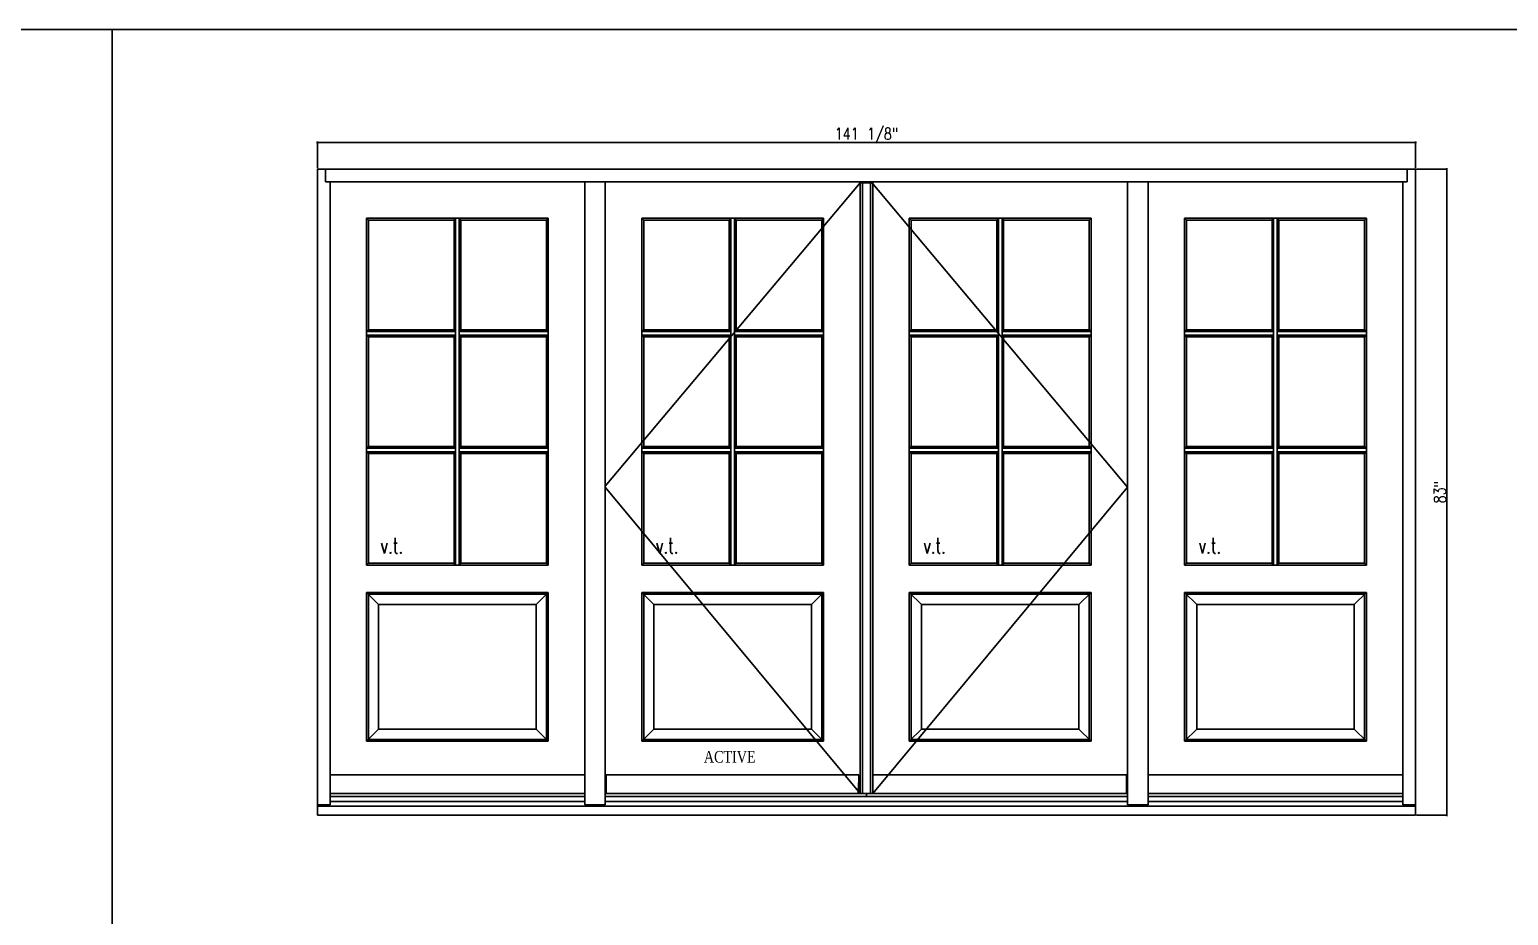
# Model space of a CAD drawing. Header units: inches. Extents: x 1985 to 11287, y 379 to 4336.
# Drawn here: x 9575.8 to 9765.8, y 3650.8 to 3764.6 of the extents above; entities that cross this region are included whole.
import ezdxf

# ---------------------------------------------------------------- set-up
doc = ezdxf.new("R2010")
doc.units = ezdxf.units.IN
doc.header["$MEASUREMENT"] = 0
doc.layers.get('0').update_dxf_attribs({"linetype": 'CONTINUOUS'})
doc.layers.get('Defpoints').update_dxf_attribs({"linetype": 'CONTINUOUS'})
for name, color, linetype in [('COTE1-1 99', 7, 'CONTINUOUS'), ('elevation 99', 7, 'CONTINUOUS'), ('opening side 99', 1, 'CONTINUOUS'), ('separation 99', 3, 'CONTINUOUS')]:
    doc.layers.add(name, color=color, linetype=linetype)
doc.styles.get("Standard").update_dxf_attribs({"font": 'txt.shx', "width": 0.8})
doc.styles.add('Times', font='times.ttf', dxfattribs={"width": 0.8})
doc.dimstyles.new('Elevation', dxfattribs={"dimscale": 2, "dimtxt": 0.75, "dimasz": 0.0625, "dimexe": 0.0625, "dimexo": 0.0625, "dimgap": 0.0625, "dimtad": 1, "dimdec": 5, "dimzin": 0, "dimdsep": 46, "dimlunit": 5, "dimtxsty": 'Standard', "dimblk1": 'OBLIQUE', "dimblk2": 'OBLIQUE', "dimsah": 1, "dimcen": 2, "dimdle": 0.0625, "dimclrd": 1, "dimclre": 1, "dimadec": 1, "dimazin": 0, "dimtfac": 0.375, "dimtdec": 5, "dimtmove": 0, "dimatfit": 3, "dimldrblk": 'OBLIQUE', "dimfxl": 1, "dimfrac": 2, "dimtolj": 1, "dimtzin": 0, "dimarcsym": 0})

# ---------------------------------------------------------------- blocks, each defined once
blk = doc.blocks.new('_OBLIQUE')
at = {"color": 0, "linetype": 'ByBlock'}
blk.add_line((-0.5, -0.5), (0.5, 0.5), dxfattribs=at)
blk = doc.blocks.new('*D43')
at = {"layer": 'COTE1-1 99', "color": 1, "lineweight": -2, "transparency": 16777216}
for p, q in [((9612.62, 3750.06), (9754, 3750.06)), ((9612.75, 3746.78), (9612.75, 3750.19)), ((9753.87, 3746.78), (9753.87, 3750.19))]:
    blk.add_line(p, q, dxfattribs=at)
at = {"layer": 'Defpoints', "color": 0, "transparency": 16777216}
for p in [(9753.87, 3750.06), (9612.75, 3746.66), (9753.87, 3746.66)]:
    blk.add_point(p, dxfattribs=at)
at = {"layer": 'COTE1-1 99', "color": 1, "lineweight": -2, "transparency": 16777216, "xscale": 0.125, "yscale": 0.125, "zscale": 0.125, "rotation": 180}
blk.add_blockref('_OBLIQUE', (9612.75, 3750.06), dxfattribs=at)
at = {"layer": 'COTE1-1 99', "color": 1, "lineweight": -2, "transparency": 16777216, "xscale": 0.125, "yscale": 0.125, "zscale": 0.125}
blk.add_blockref('_OBLIQUE', (9753.87, 3750.06), dxfattribs=at)
at = {"layer": 'COTE1-1 99', "color": 0, "transparency": 16777216, "insert": (9683.31, 3750.94), "char_height": 1.5, "attachment_point": 5}
blk.add_mtext('\\A1;141 1/8"', dxfattribs=at)
blk = doc.blocks.new('*D44')
at = {"layer": 'COTE1-1 99', "color": 1, "lineweight": -2, "transparency": 16777216}
for p, q in [((9754, 3746.66), (9758, 3746.66)), ((9757.88, 3663.53), (9757.88, 3746.78)), ((9754, 3663.66), (9758, 3663.66))]:
    blk.add_line(p, q, dxfattribs=at)
at = {"layer": 'Defpoints', "color": 0, "transparency": 16777216}
for p in [(9753.87, 3746.66), (9757.88, 3746.66), (9753.87, 3663.66)]:
    blk.add_point(p, dxfattribs=at)
at = {"layer": 'COTE1-1 99', "color": 1, "lineweight": -2, "transparency": 16777216, "xscale": 0.125, "yscale": 0.125, "zscale": 0.125}
for p, rotation in [((9757.88, 3746.66), 90), ((9757.88, 3663.66), 270)]:
    blk.add_blockref('_OBLIQUE', p, dxfattribs=dict(at, rotation=rotation))
at = {"layer": 'COTE1-1 99', "color": 0, "transparency": 16777216, "insert": (9757, 3705.16), "char_height": 1.5, "attachment_point": 5, "rotation": 90}
blk.add_mtext('\\A1;83"', dxfattribs=at)

msp = doc.modelspace()

# ---------------------------------------------------------------- linework, layer by layer
at = {"layer": 'elevation 99'}
for p, q in [((9612.747025, 3746.65541), (9612.747025, 3663.65541)), ((9649.747025, 3746.65541), (9612.747025, 3746.65541)), ((9613.809525, 3746.65541), (9613.809525, 3745.03041)), ((9719.497025, 3746.65541), (9647.122025, 3746.65541)), ((9753.872025, 3746.65541), (9716.872025, 3746.65541)), ((9752.809525, 3745.03041), (9752.809525, 3746.65541)), ((9753.872025, 3663.65541), (9753.872025, 3746.65541)), ((9647.122025, 3745.03041), (9613.809525, 3745.03041)), ((9614.372025, 3745.03041), (9614.372025, 3664.983536)), ((9647.122025, 3745.03041), (9647.122025, 3664.983536)), ((9649.747025, 3745.03041), (9647.122025, 3745.03041)), ((9684.809525, 3745.03041), (9649.747025, 3745.03041)), ((9649.747025, 3745.03041), (9649.747025, 3664.983536)), ((9716.872025, 3745.03041), (9682.434525, 3745.03041)), ((9682.497025, 3666.467905), (9682.497025, 3744.90541)), ((9684.122024, 3744.90541), (9682.497025, 3744.90541)), ((9682.809525, 3666.467905), (9682.809525, 3744.90541)), ((9682.849664, 3744.90541), (9682.849664, 3745.03041)), ((9682.965825, 3744.90541), (9682.965825, 3745.03041)), ((9683.059525, 3744.90541), (9683.059525, 3745.03041)), ((9683.559524, 3744.90541), (9683.559524, 3745.03041)), ((9683.809524, 3666.467905), (9683.809524, 3744.90541)), ((9684.122024, 3666.467905), (9684.122024, 3744.90541)), ((9716.872025, 3664.983536), (9716.872025, 3745.03041)), ((9719.497025, 3745.03041), (9716.872025, 3745.03041)), ((9752.809525, 3745.03041), (9719.497025, 3745.03041)), ((9719.497025, 3664.983536), (9719.497025, 3745.03041)), ((9752.247025, 3664.983536), (9752.247025, 3745.03041)), ((9619.30951, 3740.092862), (9619.068438, 3740.360733)), ((9619.068438, 3740.360733), (9642.425611, 3740.360733)), ((9619.068438, 3740.360733), (9619.068438, 3695.793739)), ((9630.309525, 3740.092862), (9630.513725, 3740.360733)), ((9630.513725, 3740.360733), (9630.513725, 3695.793739)), ((9630.980325, 3740.360733), (9631.184525, 3740.092862)), ((9630.980325, 3740.360733), (9630.980325, 3695.793739)), ((9642.18454, 3740.092862), (9642.425611, 3740.360733)), ((9642.425611, 3740.360733), (9642.425611, 3695.793739)), ((9654.68451, 3740.092862), (9654.443438, 3740.360733)), ((9654.443438, 3740.360733), (9677.800611, 3740.360733)), ((9654.443438, 3740.360733), (9654.443438, 3695.793739)), ((9665.684525, 3740.092862), (9665.888725, 3740.360733)), ((9665.888725, 3740.360733), (9665.888725, 3695.793739)), ((9666.355325, 3740.360733), (9666.559525, 3740.092862)), ((9666.355325, 3740.360733), (9666.355325, 3695.793739)), ((9677.55954, 3740.092862), (9677.800611, 3740.360733)), ((9677.800611, 3740.360733), (9677.800611, 3695.793739)), ((9688.818438, 3740.360733), (9688.818438, 3695.793739)), ((9688.818438, 3740.360733), (9712.175611, 3740.360733)), ((9689.05951, 3740.092862), (9688.818438, 3740.360733)), ((9700.059525, 3740.092862), (9700.263725, 3740.360733)), ((9700.263725, 3740.360733), (9700.263725, 3695.793739)), ((9700.730325, 3740.360733), (9700.730325, 3695.793739)), ((9700.730325, 3740.360733), (9700.934525, 3740.092862)), ((9711.93454, 3740.092862), (9712.175611, 3740.360733)), ((9712.175611, 3740.360733), (9712.175611, 3695.793739)), ((9724.43451, 3740.092862), (9724.193438, 3740.360733)), ((9724.193438, 3740.360733), (9747.550611, 3740.360733)), ((9724.193438, 3740.360733), (9724.193438, 3695.793739)), ((9735.434525, 3740.092862), (9735.638725, 3740.360733)), ((9735.638725, 3740.360733), (9735.638725, 3695.793739)), ((9736.105325, 3740.360733), (9736.309525, 3740.092862)), ((9736.105325, 3740.360733), (9736.105325, 3695.793739)), ((9747.30954, 3740.092862), (9747.550611, 3740.360733)), ((9747.550611, 3740.360733), (9747.550611, 3695.793739)), ((9619.30951, 3740.092862), (9630.309525, 3740.092862)), ((9619.30951, 3740.092862), (9619.30951, 3725.989362)), ((9630.309525, 3740.092862), (9630.309525, 3725.989362)), ((9631.184525, 3740.092862), (9642.18454, 3740.092862)), ((9631.184525, 3740.092862), (9631.184525, 3725.989362)), ((9642.18454, 3740.092862), (9642.18454, 3725.989362)), ((9654.68451, 3740.092862), (9665.684525, 3740.092862)), ((9654.68451, 3740.092862), (9654.68451, 3725.989362)), ((9665.684525, 3740.092862), (9665.684525, 3725.989362)), ((9666.559525, 3740.092862), (9677.55954, 3740.092862)), ((9666.559525, 3740.092862), (9666.559525, 3725.989362)), ((9677.55954, 3740.092862), (9677.55954, 3725.989362)), ((9689.05951, 3740.092862), (9689.05951, 3725.989362)), ((9689.05951, 3740.092862), (9700.059525, 3740.092862)), ((9700.059525, 3740.092862), (9700.059525, 3725.989362)), ((9700.934525, 3740.092862), (9700.934525, 3725.989362)), ((9700.934525, 3740.092862), (9711.93454, 3740.092862)), ((9711.93454, 3740.092862), (9711.93454, 3725.989362)), ((9724.43451, 3740.092862), (9735.434525, 3740.092862)), ((9724.43451, 3740.092862), (9724.43451, 3725.989362)), ((9735.434525, 3740.092862), (9735.434525, 3725.989362)), ((9736.309525, 3740.092862), (9747.30954, 3740.092862)), ((9736.309525, 3740.092862), (9736.309525, 3725.989362)), ((9747.30954, 3740.092862), (9747.30954, 3725.989362)), ((9619.30951, 3725.989362), (9619.068438, 3725.785162)), ((9619.068438, 3725.785162), (9630.513725, 3725.785162)), ((9619.30951, 3725.114362), (9619.068438, 3725.318562)), ((9619.068438, 3725.318562), (9630.513725, 3725.318562)), ((9619.30951, 3725.989362), (9630.309525, 3725.989362)), ((9619.30951, 3725.114362), (9619.30951, 3711.010862)), ((9619.30951, 3725.114362), (9630.309525, 3725.114362)), ((9630.309525, 3725.989362), (9630.513725, 3725.785162)), ((9630.309525, 3725.114362), (9630.513725, 3725.318562)), ((9630.309525, 3725.114362), (9630.309525, 3711.010862)), ((9631.184525, 3725.989362), (9630.980325, 3725.785162)), ((9630.980325, 3725.785162), (9642.425611, 3725.785162)), ((9630.980325, 3725.318562), (9642.425611, 3725.318562)), ((9631.184525, 3725.114362), (9630.980325, 3725.318562)), ((9631.184525, 3725.989362), (9642.18454, 3725.989362)), ((9631.184525, 3725.114362), (9631.184525, 3711.010862)), ((9631.184525, 3725.114362), (9642.18454, 3725.114362)), ((9642.18454, 3725.989362), (9642.425611, 3725.785162)), ((9642.18454, 3725.114362), (9642.425611, 3725.318562)), ((9642.18454, 3725.114362), (9642.18454, 3711.010862)), ((9654.68451, 3725.989362), (9654.443438, 3725.785162)), ((9654.443438, 3725.785162), (9665.888725, 3725.785162)), ((9654.68451, 3725.114362), (9654.443438, 3725.318562)), ((9654.443438, 3725.318562), (9665.888725, 3725.318562)), ((9654.68451, 3725.989362), (9665.684525, 3725.989362)), ((9654.68451, 3725.114362), (9654.68451, 3711.010862)), ((9654.68451, 3725.114362), (9665.684525, 3725.114362)), ((9665.684525, 3725.989362), (9665.888725, 3725.785162)), ((9665.684525, 3725.114362), (9665.888725, 3725.318562)), ((9665.684525, 3725.114362), (9665.684525, 3711.010862)), ((9666.559525, 3725.989362), (9666.355325, 3725.785162)), ((9666.355325, 3725.785162), (9677.800611, 3725.785162)), ((9666.355325, 3725.318562), (9677.800611, 3725.318562)), ((9666.559525, 3725.114362), (9666.355325, 3725.318562)), ((9666.559525, 3725.989362), (9677.55954, 3725.989362)), ((9666.559525, 3725.114362), (9666.559525, 3711.010862)), ((9666.559525, 3725.114362), (9677.55954, 3725.114362)), ((9677.55954, 3725.989362), (9677.800611, 3725.785162)), ((9677.55954, 3725.114362), (9677.800611, 3725.318562)), ((9677.55954, 3725.114362), (9677.55954, 3711.010862)), ((9689.05951, 3725.989362), (9688.818438, 3725.785162)), ((9688.818438, 3725.785162), (9700.263725, 3725.785162)), ((9688.818438, 3725.318562), (9700.263725, 3725.318562)), ((9689.05951, 3725.114362), (9688.818438, 3725.318562)), ((9689.05951, 3725.989362), (9700.059525, 3725.989362)), ((9689.05951, 3725.114362), (9700.059525, 3725.114362)), ((9689.05951, 3725.114362), (9689.05951, 3711.010862)), ((9700.059525, 3725.989362), (9700.263725, 3725.785162)), ((9700.059525, 3725.114362), (9700.263725, 3725.318562)), ((9700.059525, 3725.114362), (9700.059525, 3711.010862)), ((9700.934525, 3725.989362), (9700.730325, 3725.785162)), ((9700.730325, 3725.785162), (9712.175611, 3725.785162)), ((9700.934525, 3725.114362), (9700.730325, 3725.318562)), ((9700.730325, 3725.318562), (9712.175611, 3725.318562)), ((9700.934525, 3725.989362), (9711.93454, 3725.989362)), ((9700.934525, 3725.114362), (9711.93454, 3725.114362)), ((9700.934525, 3725.114362), (9700.934525, 3711.010862)), ((9711.93454, 3725.989362), (9712.175611, 3725.785162)), ((9711.93454, 3725.114362), (9712.175611, 3725.318562)), ((9711.93454, 3725.114362), (9711.93454, 3711.010862)), ((9724.43451, 3725.989362), (9724.193438, 3725.785162)), ((9724.193438, 3725.785162), (9735.638725, 3725.785162)), ((9724.43451, 3725.114362), (9724.193438, 3725.318562)), ((9724.193438, 3725.318562), (9735.638725, 3725.318562)), ((9724.43451, 3725.989362), (9735.434525, 3725.989362)), ((9724.43451, 3725.114362), (9724.43451, 3711.010862)), ((9724.43451, 3725.114362), (9735.434525, 3725.114362)), ((9735.434525, 3725.989362), (9735.638725, 3725.785162)), ((9735.434525, 3725.114362), (9735.638725, 3725.318562)), ((9735.434525, 3725.114362), (9735.434525, 3711.010862)), ((9736.309525, 3725.989362), (9736.105325, 3725.785162)), ((9736.105325, 3725.785162), (9747.550611, 3725.785162)), ((9736.105325, 3725.318562), (9747.550611, 3725.318562)), ((9736.309525, 3725.114362), (9736.105325, 3725.318562)), ((9736.309525, 3725.989362), (9747.30954, 3725.989362)), ((9736.309525, 3725.114362), (9736.309525, 3711.010862)), ((9736.309525, 3725.114362), (9747.30954, 3725.114362)), ((9747.30954, 3725.989362), (9747.550611, 3725.785162)), ((9747.30954, 3725.114362), (9747.550611, 3725.318562)), ((9747.30954, 3725.114362), (9747.30954, 3711.010862)), ((9619.30951, 3711.010862), (9619.068438, 3710.806662)), ((9619.068438, 3710.806662), (9630.513725, 3710.806662)), ((9619.068438, 3710.34451), (9630.513725, 3710.34451)), ((9619.30951, 3711.010862), (9630.309525, 3711.010862)), ((9619.30951, 3710.14031), (9619.30951, 3696.03481)), ((9619.30951, 3710.14031), (9630.309525, 3710.14031)), ((9630.309525, 3710.14031), (9630.309525, 3696.03481)), ((9630.980325, 3710.806662), (9642.425611, 3710.806662)), ((9630.980325, 3710.34451), (9642.425611, 3710.34451)), ((9631.184525, 3711.010862), (9642.18454, 3711.010862)), ((9631.184525, 3710.14031), (9642.18454, 3710.14031)), ((9631.184525, 3710.14031), (9631.184525, 3696.03481)), ((9642.18454, 3711.010862), (9642.425611, 3710.806662)), ((9642.18454, 3710.14031), (9642.425611, 3710.34451)), ((9642.18454, 3710.14031), (9642.18454, 3696.03481)), ((9654.68451, 3711.010862), (9654.443438, 3710.806662)), ((9654.443438, 3710.806662), (9665.888725, 3710.806662)), ((9654.443438, 3710.34451), (9665.888725, 3710.34451)), ((9654.68451, 3711.010862), (9665.684525, 3711.010862)), ((9654.68451, 3710.14031), (9654.68451, 3696.03481)), ((9654.68451, 3710.14031), (9665.684525, 3710.14031)), ((9665.684525, 3710.14031), (9665.684525, 3696.03481)), ((9666.355325, 3710.806662), (9677.800611, 3710.806662)), ((9666.355325, 3710.34451), (9677.800611, 3710.34451)), ((9666.559525, 3711.010862), (9677.55954, 3711.010862)), ((9666.559525, 3710.14031), (9677.55954, 3710.14031)), ((9666.559525, 3710.14031), (9666.559525, 3696.03481)), ((9677.55954, 3711.010862), (9677.800611, 3710.806662)), ((9677.55954, 3710.14031), (9677.800611, 3710.34451)), ((9677.55954, 3710.14031), (9677.55954, 3696.03481)), ((9689.05951, 3711.010862), (9688.818438, 3710.806662)), ((9688.818438, 3710.806662), (9700.263725, 3710.806662)), ((9688.818438, 3710.34451), (9700.263725, 3710.34451)), ((9689.05951, 3711.010862), (9700.059525, 3711.010862)), ((9689.05951, 3710.14031), (9700.059525, 3710.14031)), ((9689.05951, 3710.14031), (9689.05951, 3696.03481)), ((9700.059525, 3710.14031), (9700.059525, 3696.03481)), ((9700.730325, 3710.806662), (9712.175611, 3710.806662)), ((9700.730325, 3710.34451), (9712.175611, 3710.34451)), ((9700.934525, 3711.010862), (9711.93454, 3711.010862)), ((9700.934525, 3710.14031), (9700.934525, 3696.03481)), ((9700.934525, 3710.14031), (9711.93454, 3710.14031)), ((9711.93454, 3711.010862), (9712.175611, 3710.806662)), ((9711.93454, 3710.14031), (9712.175611, 3710.34451)), ((9711.93454, 3710.14031), (9711.93454, 3696.03481)), ((9724.43451, 3711.010862), (9724.193438, 3710.806662)), ((9724.193438, 3710.806662), (9735.638725, 3710.806662)), ((9724.193438, 3710.34451), (9735.638725, 3710.34451)), ((9724.43451, 3711.010862), (9735.434525, 3711.010862)), ((9724.43451, 3710.14031), (9724.43451, 3696.03481)), ((9724.43451, 3710.14031), (9735.434525, 3710.14031)), ((9735.434525, 3710.14031), (9735.434525, 3696.03481)), ((9736.105325, 3710.806662), (9747.550611, 3710.806662)), ((9736.105325, 3710.34451), (9747.550611, 3710.34451)), ((9736.309525, 3711.010862), (9747.30954, 3711.010862)), ((9736.309525, 3710.14031), (9747.30954, 3710.14031)), ((9736.309525, 3710.14031), (9736.309525, 3696.03481)), ((9747.30954, 3711.010862), (9747.550611, 3710.806662)), ((9747.30954, 3710.14031), (9747.550611, 3710.34451)), ((9747.30954, 3710.14031), (9747.30954, 3696.03481)), ((9619.068438, 3695.793739), (9619.30951, 3696.03481)), ((9619.068438, 3695.793739), (9642.425611, 3695.793739)), ((9619.30951, 3696.03481), (9630.309525, 3696.03481)), ((9630.309525, 3696.03481), (9630.513725, 3695.793739)), ((9631.184525, 3696.03481), (9630.980325, 3695.793739)), ((9631.184525, 3696.03481), (9642.18454, 3696.03481)), ((9642.425611, 3695.793739), (9642.18454, 3696.03481)), ((9654.443438, 3695.793739), (9654.68451, 3696.03481)), ((9654.443438, 3695.793739), (9677.800611, 3695.793739)), ((9654.68451, 3696.03481), (9665.684525, 3696.03481)), ((9665.684525, 3696.03481), (9665.888725, 3695.793739)), ((9666.559525, 3696.03481), (9666.355325, 3695.793739)), ((9666.559525, 3696.03481), (9677.55954, 3696.03481)), ((9677.800611, 3695.793739), (9677.55954, 3696.03481)), ((9688.818438, 3695.793739), (9689.05951, 3696.03481)), ((9688.818438, 3695.793739), (9712.175611, 3695.793739)), ((9689.05951, 3696.03481), (9700.059525, 3696.03481)), ((9700.059525, 3696.03481), (9700.263725, 3695.793739)), ((9700.934525, 3696.03481), (9700.730325, 3695.793739)), ((9700.934525, 3696.03481), (9711.93454, 3696.03481)), ((9712.175611, 3695.793739), (9711.93454, 3696.03481)), ((9724.193438, 3695.793739), (9724.43451, 3696.03481)), ((9724.193438, 3695.793739), (9747.550611, 3695.793739)), ((9724.43451, 3696.03481), (9735.434525, 3696.03481)), ((9735.434525, 3696.03481), (9735.638725, 3695.793739)), ((9736.309525, 3696.03481), (9736.105325, 3695.793739)), ((9736.309525, 3696.03481), (9747.30954, 3696.03481)), ((9747.550611, 3695.793739), (9747.30954, 3696.03481)), ((9620.621951, 3690.72226), (9619.068379, 3692.275882)), ((9619.068379, 3673.1643), (9619.068379, 3692.275882)), ((9619.068379, 3692.275882), (9642.425655, 3692.275882)), ((9619.309451, 3673.405371), (9619.309451, 3692.03476)), ((9619.309451, 3692.03476), (9642.184584, 3692.03476)), ((9620.621951, 3674.717871), (9620.621951, 3690.72226)), ((9620.621951, 3690.72226), (9640.872084, 3690.72226)), ((9642.425655, 3692.275882), (9640.872084, 3690.72226)), ((9640.872084, 3674.717871), (9640.872084, 3690.72226)), ((9642.184584, 3673.405371), (9642.184584, 3692.03476)), ((9642.425655, 3673.1643), (9642.425655, 3692.275882)), ((9654.443379, 3692.275882), (9677.800655, 3692.275882)), ((9654.443379, 3673.1643), (9654.443379, 3692.275882)), ((9655.996951, 3690.72226), (9654.443379, 3692.275882)), ((9654.684451, 3692.03476), (9677.559584, 3692.03476)), ((9654.684451, 3673.405371), (9654.684451, 3692.03476)), ((9655.996951, 3690.72226), (9676.247084, 3690.72226)), ((9655.996951, 3674.717871), (9655.996951, 3690.72226)), ((9677.800655, 3692.275882), (9676.247084, 3690.72226)), ((9676.247084, 3674.717871), (9676.247084, 3690.72226)), ((9677.559584, 3673.405371), (9677.559584, 3692.03476)), ((9677.800655, 3673.1643), (9677.800655, 3692.275882)), ((9688.818379, 3692.275882), (9712.175655, 3692.275882)), ((9688.818379, 3673.1643), (9688.818379, 3692.275882)), ((9690.371951, 3690.72226), (9688.818379, 3692.275882)), ((9689.059451, 3692.03476), (9711.934584, 3692.03476)), ((9689.059451, 3673.405371), (9689.059451, 3692.03476)), ((9690.371951, 3690.72226), (9710.622084, 3690.72226)), ((9690.371951, 3674.717871), (9690.371951, 3690.72226)), ((9712.175655, 3692.275882), (9710.622084, 3690.72226)), ((9710.622084, 3674.717871), (9710.622084, 3690.72226)), ((9711.934584, 3673.405371), (9711.934584, 3692.03476)), ((9712.175655, 3673.1643), (9712.175655, 3692.275882)), ((9724.193379, 3692.275882), (9747.550655, 3692.275882)), ((9724.193379, 3673.1643), (9724.193379, 3692.275882)), ((9725.746951, 3690.72226), (9724.193379, 3692.275882)), ((9724.434451, 3692.03476), (9747.309584, 3692.03476)), ((9724.434451, 3673.405371), (9724.434451, 3692.03476)), ((9725.746951, 3690.72226), (9745.997084, 3690.72226)), ((9725.746951, 3674.717871), (9725.746951, 3690.72226)), ((9747.550655, 3692.275882), (9745.997084, 3690.72226)), ((9745.997084, 3674.717871), (9745.997084, 3690.72226)), ((9747.309584, 3673.405371), (9747.309584, 3692.03476)), ((9747.550655, 3673.1643), (9747.550655, 3692.275882)), ((9619.068379, 3673.1643), (9620.621951, 3674.717871)), ((9620.621951, 3674.717871), (9640.872084, 3674.717871)), ((9642.425655, 3673.1643), (9640.872084, 3674.717871)), ((9654.443379, 3673.1643), (9655.996951, 3674.717871)), ((9655.996951, 3674.717871), (9676.247084, 3674.717871)), ((9677.800655, 3673.1643), (9676.247084, 3674.717871)), ((9688.818379, 3673.1643), (9690.371951, 3674.717871)), ((9690.371951, 3674.717871), (9710.622084, 3674.717871)), ((9712.175655, 3673.1643), (9710.622084, 3674.717871)), ((9724.193379, 3673.1643), (9725.746951, 3674.717871)), ((9725.746951, 3674.717871), (9745.997084, 3674.717871)), ((9747.550655, 3673.1643), (9745.997084, 3674.717871)), ((9619.068379, 3673.1643), (9642.425655, 3673.1643)), ((9619.309451, 3673.405371), (9642.184584, 3673.405371)), ((9654.443379, 3673.1643), (9677.800655, 3673.1643)), ((9654.684451, 3673.405371), (9677.559584, 3673.405371)), ((9688.818379, 3673.1643), (9712.175655, 3673.1643)), ((9689.059451, 3673.405371), (9711.934584, 3673.405371)), ((9724.193379, 3673.1643), (9747.550655, 3673.1643)), ((9724.434451, 3673.405371), (9747.309584, 3673.405371)), ((9647.122025, 3668.842905), (9614.372025, 3668.842905)), ((9646.997025, 3668.842905), (9614.497025, 3668.842905)), ((9649.872025, 3666.467905), (9649.872025, 3668.842905)), ((9682.349664, 3668.842905), (9649.872025, 3668.842905)), ((9649.872025, 3666.467905), (9649.872025, 3668.842905)), ((9682.349664, 3668.842905), (9649.872025, 3668.842905)), ((9682.349664, 3666.467905), (9682.349664, 3668.842905)), ((9682.349664, 3666.467905), (9682.349664, 3668.842905)), ((9716.747025, 3668.842905), (9684.122024, 3668.842905)), ((9684.626127, 3668.842905), (9684.122024, 3668.842905)), ((9716.747025, 3668.842905), (9684.122024, 3668.842905)), ((9684.626127, 3668.842905), (9684.122024, 3668.842905)), ((9716.747025, 3666.467905), (9716.747025, 3668.842905)), ((9716.747025, 3666.467905), (9716.747025, 3668.842905)), ((9752.247025, 3668.842905), (9719.497025, 3668.842905)), ((9752.122025, 3668.842905), (9719.622025, 3668.842905)), ((9614.372025, 3666.467905), (9647.122025, 3666.467905)), ((9614.372025, 3666.467905), (9647.122025, 3666.467905)), ((9614.372025, 3666.076286), (9647.122025, 3666.076286)), ((9614.372025, 3666.076286), (9647.122025, 3666.076286)), ((9649.747025, 3666.467905), (9716.872025, 3666.467905)), ((9649.747025, 3666.467905), (9716.872025, 3666.467905)), ((9649.747025, 3666.076286), (9716.872025, 3666.076286)), ((9649.747025, 3666.076286), (9716.872025, 3666.076286)), ((9682.224664, 3666.655405), (9682.224664, 3666.467905)), ((9682.224664, 3666.655405), (9682.224664, 3666.467905)), ((9682.262907, 3666.467905), (9682.272332, 3666.592905)), ((9682.262907, 3666.467905), (9682.272332, 3666.592905)), ((9682.272332, 3666.592905), (9682.28296, 3666.467905)), ((9682.272332, 3666.592905), (9682.28296, 3666.467905)), ((9683.309525, 3666.076286), (9683.309525, 3666.467905)), ((9683.309525, 3666.076286), (9683.309525, 3666.467905)), ((9719.497025, 3666.467905), (9752.247025, 3666.467905)), ((9719.497025, 3666.467905), (9752.247025, 3666.467905)), ((9719.497025, 3666.076286), (9752.247025, 3666.076286)), ((9719.497025, 3666.076286), (9752.247025, 3666.076286)), ((9612.747025, 3664.983536), (9614.372025, 3664.983536)), ((9612.747025, 3664.983536), (9614.372025, 3664.983536)), ((9612.747025, 3664.84291), (9649.747025, 3664.84291)), ((9612.747025, 3664.84291), (9649.747025, 3664.84291)), ((9614.372025, 3665.405405), (9647.122025, 3665.405405)), ((9647.122025, 3664.983536), (9649.747025, 3664.983536)), ((9647.122025, 3664.983536), (9649.747025, 3664.983536)), ((9647.122025, 3664.983536), (9649.747025, 3664.983536)), ((9647.122025, 3664.983536), (9649.747025, 3664.983536)), ((9647.122025, 3664.84291), (9719.497025, 3664.84291)), ((9647.122025, 3664.84291), (9719.497025, 3664.84291)), ((9649.747025, 3665.405405), (9716.872025, 3665.405405)), ((9716.872025, 3664.983536), (9719.497025, 3664.983536)), ((9716.872025, 3664.983536), (9719.497025, 3664.983536)), ((9716.872025, 3664.983536), (9719.497025, 3664.983536)), ((9716.872025, 3664.983536), (9719.497025, 3664.983536)), ((9716.872025, 3664.84291), (9753.872025, 3664.84291)), ((9716.872025, 3664.84291), (9753.872025, 3664.84291)), ((9719.497025, 3665.405405), (9752.247025, 3665.405405)), ((9752.247025, 3664.983536), (9753.872025, 3664.983536)), ((9752.247025, 3664.983536), (9753.872025, 3664.983536)), ((9612.747025, 3663.65541), (9640.622025, 3663.65541)), ((9612.747025, 3663.65541), (9647.122025, 3663.65541)), ((9612.747025, 3663.65541), (9649.747025, 3663.65541)), ((9612.747025, 3663.65541), (9640.622025, 3663.65541)), ((9612.747025, 3663.65541), (9647.122025, 3663.65541)), ((9612.747025, 3663.65541), (9649.747025, 3663.65541)), ((9647.122025, 3663.65541), (9719.497025, 3663.65541)), ((9647.122025, 3663.65541), (9678.122025, 3663.65541)), ((9647.122025, 3663.65541), (9719.497025, 3663.65541)), ((9647.122025, 3663.65541), (9678.122025, 3663.65541)), ((9716.872025, 3663.65541), (9745.747025, 3663.65541)), ((9716.872025, 3663.65541), (9752.247025, 3663.65541)), ((9716.872025, 3663.65541), (9753.872025, 3663.65541)), ((9716.872025, 3663.65541), (9745.747025, 3663.65541)), ((9716.872025, 3663.65541), (9752.247025, 3663.65541)), ((9716.872025, 3663.65541), (9753.872025, 3663.65541))]:
    msp.add_line(p, q, dxfattribs=at)
at = {"layer": 'elevation 99', "color": 7}
for p, q in [((9619.30951, 3710.14031), (9619.068438, 3710.34451)), ((9630.309525, 3711.010862), (9630.513725, 3710.806662)), ((9630.309525, 3710.14031), (9630.513725, 3710.34451)), ((9631.184525, 3711.010862), (9630.980325, 3710.806662)), ((9631.184525, 3710.14031), (9630.980325, 3710.34451)), ((9654.68451, 3710.14031), (9654.443438, 3710.34451)), ((9665.684525, 3711.010862), (9665.888725, 3710.806662)), ((9665.684525, 3710.14031), (9665.888725, 3710.34451)), ((9666.559525, 3711.010862), (9666.355325, 3710.806662)), ((9666.559525, 3710.14031), (9666.355325, 3710.34451)), ((9689.05951, 3710.14031), (9688.818438, 3710.34451)), ((9700.059525, 3711.010862), (9700.263725, 3710.806662)), ((9700.059525, 3710.14031), (9700.263725, 3710.34451)), ((9700.934525, 3711.010862), (9700.730325, 3710.806662)), ((9700.934525, 3710.14031), (9700.730325, 3710.34451)), ((9724.43451, 3710.14031), (9724.193438, 3710.34451)), ((9735.434525, 3711.010862), (9735.638725, 3710.806662)), ((9735.434525, 3710.14031), (9735.638725, 3710.34451)), ((9736.309525, 3711.010862), (9736.105325, 3710.806662)), ((9736.309525, 3710.14031), (9736.105325, 3710.34451))]:
    msp.add_line(p, q, dxfattribs=at)
at = {"layer": 'elevation 99'}
for centre, radius, start, end in [((9664.184201, 3668.578146), 18.140881, 354.32963932, 0.35560171), ((9664.184201, 3668.578146), 18.140881, 354.32963932, 0.35560171), ((9682.736211, 3668.701449), 0.411617, 159.90001428, 181.49147604), ((9682.736211, 3668.701449), 0.411617, 159.90001428, 181.49147604), ((9684.882197, 3666.483494), 2.663087, 173.48326078, 176.29878354), ((9684.882197, 3666.483494), 2.663087, 173.48326078, 176.29878354)]:
    msp.add_arc(centre, radius, start, end, dxfattribs=at)
at = {"layer": 'opening side 99', "color": 1}
for p, q in [((9649.747025, 3705.93362), (9682.497025, 3744.90541)), ((9683.934525, 3745.03041), (9716.872025, 3705.819473)), ((9649.747025, 3705.819473), (9682.497025, 3666.467905)), ((9684.122024, 3666.467905), (9716.872025, 3705.819473))]:
    msp.add_line(p, q, dxfattribs=at)
at = {"layer": 'separation 99'}
for p, q in [((7685.752407, 3764.575732), (9943.552213, 3764.575732)), ((9586.397805, 3764.575732), (9586.397805, 3276.128059))]:
    msp.add_line(p, q, dxfattribs=at)

# ---------------------------------------------------------------- texts
at = {"layer": 'elevation 99', "width": 0.7}
for p in [(9620.889444, 3697.280074), (9656.264444, 3697.280074), (9690.639444, 3697.280074), (9726.014444, 3697.280074)]:
    msp.add_text('v.t.', height=2, dxfattribs=at).set_placement(p)
at = {"layer": 'opening side 99', "color": 1, "insert": (9662.418969, 3671.915485), "char_height": 1.5, "width": 15.987, "attachment_point": 1, "style": 'Times'}
msp.add_mtext('ACTIVE', dxfattribs=at)

# ---------------------------------------------------------------- dimensions: what is measured, and where the dimension line sits
at = {"layer": 'COTE1-1 99'}
dim = msp.add_linear_dim(base=(9753.872025, 3750.063088), p1=(9612.747025, 3746.65541), p2=(9753.872025, 3746.65541), dimstyle='Elevation', override={"dimtxt": 0.75, "dimdec": 5, "dimlunit": 5, "dimpost": '"'}, dxfattribs=at)
dim.commit()
dim.dimension.update_dxf_attribs({"geometry": '*D43', "text_midpoint": (9683.309525, 3750.938088)})
dim = msp.add_linear_dim(base=(9757.875578, 3746.65541), p1=(9753.872025, 3663.65541), p2=(9753.872025, 3746.65541), angle=90, dimstyle='Elevation', override={"dimtxt": 0.75, "dimdec": 5, "dimlunit": 5, "dimpost": '"'}, dxfattribs=at)
dim.commit()
dim.dimension.update_dxf_attribs({"geometry": '*D44', "text_midpoint": (9757.000578, 3705.15541)})

doc.saveas('drawing.dxf')
